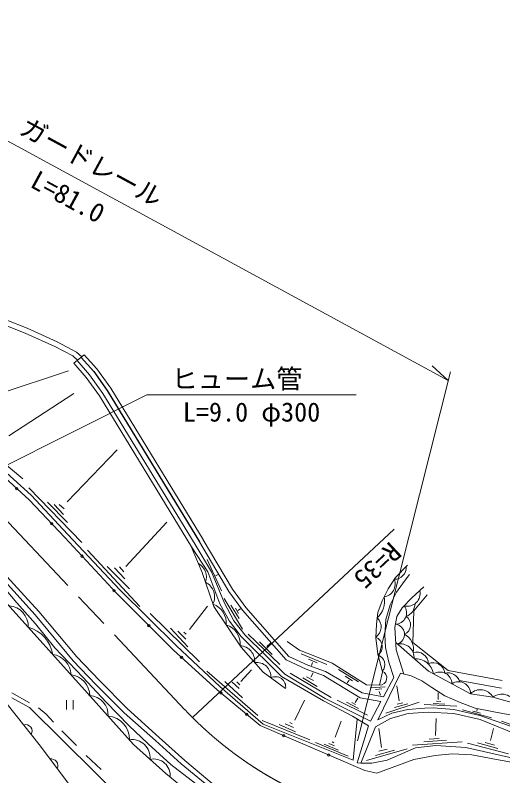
# Model space of a CAD drawing. Units: millimetres, scale not verified. Extents: x 40000 to 680000, y 20000 to 380000.
# Drawn here: x 390584 to 437135, y 260573 to 333175 of the extents above; entities that cross this region are included whole.
import ezdxf
from ezdxf.enums import TextEntityAlignment as Align

# ---------------------------------------------------------------- set-up
doc = ezdxf.new("R2010")
doc.units = ezdxf.units.MM
doc.header["$LTSCALE"] = 1000
doc.linetypes.add('CHAIN', pattern=[18.5, 12, -1.5, 3.5, -1.5])
for name, color, linetype, lineweight in [('M-BGD', 7, 'Continuous', 13), ('M-BMK', 2, 'CHAIN', 13), ('M-STR-HTXT', 7, 'Continuous', 13)]:
    doc.layers.add(name, color=color, linetype=linetype, lineweight=lineweight)
doc.styles.add('ＭＳ ゴシック', font='')
doc.styles.get('ＭＳ ゴシック').set_extended_font_data('MS Gothic')

msp = doc.modelspace()

# ---------------------------------------------------------------- linework, layer by layer
at = {"layer": 'M-BGD'}
for p, q in [((396533, 300240), (396070, 300650)), ((396175, 299947), (397182, 300771)), ((396944, 300576), (396448, 301016)), ((386710, 296241), (395663, 299233)), ((389983, 293028), (396197, 297065)), ((391310, 288907), (385926, 293414)), ((395552, 286732), (400305, 291674)), ((396933, 282839), (391886, 288047)), ((395573, 284752), (393681, 286687)), ((395209, 285528), (394311, 286472)), ((395246, 286042), (394788, 286463)), ((401130, 280564), (405058, 284775)), ((426752, 284126), (407518, 266133)), ((402490, 276736), (397485, 282106)), ((410283, 278226), (408900, 281208)), ((401495, 278419), (399350, 280536)), ((401046, 279386), (400051, 280409)), ((400962, 280031), (400528, 280508)), ((409711, 279665), (409964, 279782)), ((412283, 274569), (410525, 277485)), ((407228, 274545), (408953, 276774)), ((411965, 275582), (411155, 276859)), ((408191, 271442), (403480, 276055)), ((411900, 276074), (411614, 276560)), ((411844, 276345), (412098, 276512)), ((407070, 272886), (405401, 274667)), ((406873, 273624), (406098, 274372)), ((406911, 274101), (406677, 274269)), ((415846, 271192), (412812, 274095)), ((415111, 272164), (413896, 273348)), ((414611, 272907), (414973, 273222)), ((417884, 272230), (420351, 271193)), ((418600, 271697), (419426, 271348)), ((418969, 271397), (418858, 271115)), ((413736, 266336), (408876, 270570)), ((412119, 269561), (413129, 270692)), ((420758, 268034), (416823, 270380)), ((418820, 269984), (419045, 270387)), ((421458, 270706), (423365, 269528)), ((412287, 268028), (410605, 269580)), ((411970, 268897), (411287, 269505)), ((412044, 269243), (411755, 269542)), ((419406, 269081), (418035, 269922)), ((419069, 269667), (418390, 270028)), ((422095, 270071), (422793, 269651)), ((422467, 269701), (422273, 269434)), ((437003, 268937), (432979, 269666)), ((424464, 268972), (425897, 269059)), ((424975, 268816), (425591, 268866)), ((425330, 268629), (425461, 268274)), ((427227, 267736), (427022, 269169)), ((390261, 268494), (391962, 267550)), ((423051, 267579), (423288, 267997)), ((430952, 267848), (430964, 268477)), ((395483, 267787), (395483, 266890)), ((396106, 267787), (396106, 266890)), ((417291, 265869), (418202, 267776)), ((424204, 266370), (421325, 267791)), ((423344, 266981), (422216, 267592)), ((423070, 267380), (422733, 267567)), ((424515, 265774), (425506, 267662)), ((425959, 266565), (429156, 267602)), ((428068, 267453), (426791, 267085)), ((427595, 267552), (427040, 267397)), ((429628, 267369), (432753, 267222)), ((431606, 267421), (430503, 267478)), ((431207, 267652), (430790, 267689)), ((433299, 266881), (436072, 266109)), ((435003, 266541), (434266, 266757)), ((434642, 266753), (434701, 266936)), ((418727, 263990), (414171, 265841)), ((421142, 264246), (421709, 265802)), ((422837, 262073), (423236, 265993)), ((430718, 264425), (430760, 266028)), ((437011, 265794), (439640, 264859)), ((417339, 264760), (415781, 265477)), ((417158, 265171), (416367, 265520)), ((417015, 265520), (416810, 265645)), ((425550, 263263), (425300, 265089)), ((435971, 263939), (436261, 265079)), ((395037, 264858), (396429, 263466)), ((422371, 262447), (419249, 263761)), ((421455, 263007), (420090, 263606)), ((421062, 263425), (420514, 263643)), ((421000, 263724), (420832, 263818)), ((428500, 263500), (433258, 263799)), ((431762, 263967), (429584, 263817)), ((431074, 264138), (430101, 264076)), ((433765, 263696), (437672, 262677)), ((436653, 263191), (434709, 263724)), ((436354, 263509), (435457, 263752)), ((424126, 262032), (428005, 263144)), ((426780, 263032), (424986, 262518)), ((426086, 263120), (425313, 262908)), ((397367, 262523), (398806, 261169))]:
    msp.add_line(p, q, dxfattribs=at)
for points in [[(353080, 314484), (359112, 309444), (361135, 306426), (368721, 303009), (371539, 301516), (375388, 299392), (378942, 297415), (381171, 296216), (383258, 294837), (384982, 293575), (386931, 292005), (388697, 290421), (392111, 287351), (395616, 283595), (400579, 278310), (405977, 272968), (410136, 269088), (414258, 265499), (422837, 262073)], [(396070, 300650), (394359, 301553), (391524, 302832), (387651, 304350), (384423, 305417), (381396, 306347), (368806, 310053)], [(396448, 301016), (394579, 302003), (391718, 303293), (387821, 304821), (384575, 305893), (381540, 306826), (378540, 307709)], [(334102, 303632), (339317, 302896), (344974, 301634), (356005, 299878), (360694, 298742), (366893, 296403), (371919, 294236), (375536, 292218), (377366, 290998), (381467, 287885), (383969, 285654), (386656, 282983), (392835, 276241), (396474, 271930), (398619, 269659), (401289, 266988), (404339, 264233), (406778, 262046), (409765, 259523)], [(334166, 303175), (339395, 302446), (344975, 301254), (355925, 299502), (360621, 298422), (366860, 296109), (371767, 293964), (375455, 291903), (377179, 290711), (381189, 287599), (383754, 285314), (386348, 282720), (392503, 275925), (396129, 271557), (398293, 269271), (400980, 266598), (403966, 263932), (406434, 261726), (409612, 259109)], [(397182, 300771), (398389, 299416), (399705, 297569), (408535, 283114)], [(396175, 299947), (397372, 298605), (398619, 296852), (407426, 282436)], [(396485, 300201), (397685, 298854), (398953, 297073), (407767, 282645)], [(388439, 290074), (391902, 286920), (395323, 283331), (400286, 277961), (405712, 272563), (409862, 268792), (413955, 265385), (423952, 261090), (425101, 260829), (428653, 262118), (430690, 262520), (432289, 262661), (434167, 262558), (436523, 262137), (439924, 261532)], [(417779, 252808), (416060, 254398), (414153, 255814), (412036, 257034), (409990, 258253), (408223, 259515), (405433, 261660), (403288, 263623), (401423, 265389), (399264, 267605), (397026, 269979), (394362, 272783), (392511, 275073), (390745, 277091), (388324, 279914), (386875, 281419), (384501, 283784), (382417, 285662), (381059, 286828), (379405, 288034), (377755, 288875), (376699, 289184)], [(384231, 282511), (384526, 280681), (384904, 277422), (385094, 274435), (385248, 273454), (385991, 272283), (386972, 270909), (388332, 269269), (392857, 263570), (397589, 257282), (399545, 256189), (403120, 254632), (406316, 253181), (410438, 251751), (413277, 250952), (416768, 249859), (419060, 249186), (420900, 248849)], [(416403, 268902), (414244, 270458), (412155, 272855), (409548, 276725), (408440, 279978), (407283, 282670)], [(424309, 265353), (422781, 266264), (420005, 267736), (416009, 270050), (412154, 273863), (411046, 275335), (410135, 276976), (408971, 280032), (407426, 282436)], [(424515, 265774), (420175, 267956), (416317, 270286), (412525, 273987), (411461, 275359), (410564, 277041), (409316, 280041), (407767, 282645)], [(408194, 282905), (410985, 278164), (412289, 276398), (416467, 271645), (418364, 270764), (420004, 270133), (423509, 268030), (425506, 267662)], [(408538, 283108), (411319, 278385), (412600, 276649), (416712, 271972), (418520, 271132), (420208, 270517), (423694, 268498), (425738, 268103)], [(420491, 249885), (419380, 250604), (416594, 253018), (414785, 254364), (408518, 257876), (404949, 260778), (401878, 263575), (397483, 268475), (390109, 276670), (386744, 280560), (384956, 282200)], [(416533, 273376), (417739, 272562), (419351, 271918), (420837, 271329), (424126, 269253), (425360, 269216), (425649, 270487), (425189, 272195), (425021, 273747), (425072, 275055), (425212, 276149), (425633, 277285), (426180, 278434), (426881, 279486), (428044, 280663)], [(425738, 268103), (426717, 269966), (426257, 271403), (425949, 272805), (425879, 274039), (425963, 275483), (426398, 276899), (426972, 278105), (427729, 279128), (428220, 279787)], [(427687, 270279), (426949, 272598), (426823, 274729), (427005, 275766), (427538, 276607), (428463, 277561), (429612, 278598)], [(437078, 269653), (431905, 270621), (428561, 273292), (428631, 276320), (429921, 277834)], [(446872, 261908), (445654, 262602), (442520, 265336), (439976, 266745), (438230, 267502), (436190, 268070), (434045, 268406), (430050, 270551), (426908, 273289)], [(444499, 260658), (442303, 263350), (440704, 264836), (439092, 265846), (437999, 266364), (436281, 266673), (434487, 267037), (433071, 267556), (431613, 268215), (430365, 268986), (429411, 269631), (428374, 270108), (427364, 270360), (425202, 265905), (426534, 266536), (428076, 266915), (429702, 267027), (430473, 267069), (432450, 266915), (434932, 266326), (441611, 263993)], [(390255, 268027), (391948, 267095), (401431, 257697), (405951, 254910), (410575, 252279), (412342, 251215)], [(392794, 267055), (393551, 266466), (394252, 265690)], [(444499, 260658), (440058, 261484), (437692, 262336), (433591, 263282), (430752, 263472), (428796, 263251), (426097, 262073), (424639, 261793), (423588, 261779), (424976, 265256), (426420, 266027), (428116, 266517), (430023, 266651), (432462, 266503), (434965, 265957), (439276, 264190), (441092, 263636), (439924, 261532)], [(424309, 265353), (423240, 261815), (423588, 261779)]]:
    msp.add_lwpolyline(points, dxfattribs=at)
at = {"layer": 'M-BGD', "lineweight": 25}
msp.add_lwpolyline([(396872, 300517), (398076, 299167), (399371, 297348), (408194, 282905)], dxfattribs=at)
at = {"layer": 'M-BGD'}
for centre in [(390728, 287981), (394071, 284634), (396973, 281535), (400015, 278243), (403343, 274911), (406463, 271872), (410240, 268469), (412680, 266439), (416220, 264409), (420501, 262569)]:
    msp.add_circle(centre, 114, dxfattribs=at)
for centre, radius, start, end in [((407357, 279538), 1483, 340.71692, 61.24388), ((426784, 280453), 1123, 269.62005, 3.55477), ((408076, 277656), 1549, 333.65252, 63.95667), ((425627, 278878), 1235, 278.49031, 21.46617), ((428034, 277974), 1212, 255.28475, 12.71189), ((423647, 277247), 2201, 312.94182, 10.715), ((389840, 274815), 1994, 358.23158, 85.5929), ((408797, 275150), 1937, 354.86137, 69.82276), ((426849, 276138), 1100, 271.45895, 37.09617), ((427514, 276941), 1224, 287.72146, 2.14563), ((424344, 274772), 1179, 305.18423, 47.08964), ((427386, 274968), 950, 292.46038, 58.12553), ((390953, 271611), 3263, 9.6081, 74.36091), ((410167, 273154), 1906, 354.99834, 72.95474), ((426780, 274076), 968, 287.17264, 84.27246), ((424637, 272895), 992, 305.79795, 67.09775), ((426967, 272648), 1641, 349.04278, 61.57374), ((411978, 271518), 1472, 354.48937, 86.57819), ((427331, 271832), 1345, 356.51072, 101.35772), ((428909, 271269), 1117, 359.4892, 107.21656), ((393912, 270171), 2002, 1.38026, 82.58874), ((424949, 271198), 931, 316.88668, 73.2784), ((428812, 270022), 1733, 9.11697, 94.57037), ((413643, 270048), 1344, 354.83693, 98.51396), ((430505, 270265), 1103, 6.04695, 115.75465), ((395661, 268192), 2042, 1.04187, 82.90433), ((425357, 269917), 700, 270.2024, 67.14636), ((431141, 269342), 1138, 0.64525, 122.8972), ((431842, 269153), 1252, 18.51706, 101.05097), ((415423, 269042), 990, 351.87474, 116.5587), ((432921, 268431), 1125, 358.73311, 124.80934), ((434993, 267444), 1350, 27.57511, 134.59504), ((397585, 266353), 1880, 357.39546, 86.38848), ((437046, 266981), 1385, 19.81306, 128.17228), ((399283, 264076), 2200, 358.47618, 85.30775), ((391597, 264852), 602, 326.82823, 110.06902), ((401726, 262298), 1737, 354.73227, 98.08884), ((394019, 261541), 646, 333.80486, 100.11867), ((403814, 260619), 1561, 353.42045, 103.26623)]:
    msp.add_arc(centre, radius, start, end, dxfattribs=at)
at = {"layer": 'M-BMK'}
msp.add_line((387367, 287475), (406791, 266881), dxfattribs=at)
msp.add_arc((432830, 291440), 35794, 223.32429, 313.89527, dxfattribs=at)
at = {"layer": 'M-STR-HTXT'}
for p, q in [((367753, 333175), (431918, 298308)), ((423251, 263924), (432128, 299142)), ((431918, 298308), (430400, 299702)), ((384979, 287836), (403149, 296924)), ((403149, 296924), (423149, 296924))]:
    msp.add_line(p, q, dxfattribs=at)

# ---------------------------------------------------------------- texts
at = {"layer": 'M-BGD', "style": 'ＭＳ ゴシック'}
msp.add_text('R=35', height=1833, rotation=223.09, dxfattribs=at).set_placement((425994, 283417), align=Align.BOTTOM_LEFT)
at = {"layer": 'M-STR-HTXT', "style": 'ＭＳ ゴシック'}
for s, p in [('ガードレール', (390584, 321450)), ('L=81.0', (391637, 316351))]:
    msp.add_text(s, height=1833, rotation=331.481, dxfattribs=at).set_placement(p, align=Align.BOTTOM_LEFT)
for s, p in [('ヒューム管', (405507, 297001)), ('L=9.0 φ300', (406589, 293834))]:
    msp.add_text(s, height=1833, dxfattribs=at).set_placement(p, align=Align.BOTTOM_LEFT)

doc.saveas('drawing.dxf')
